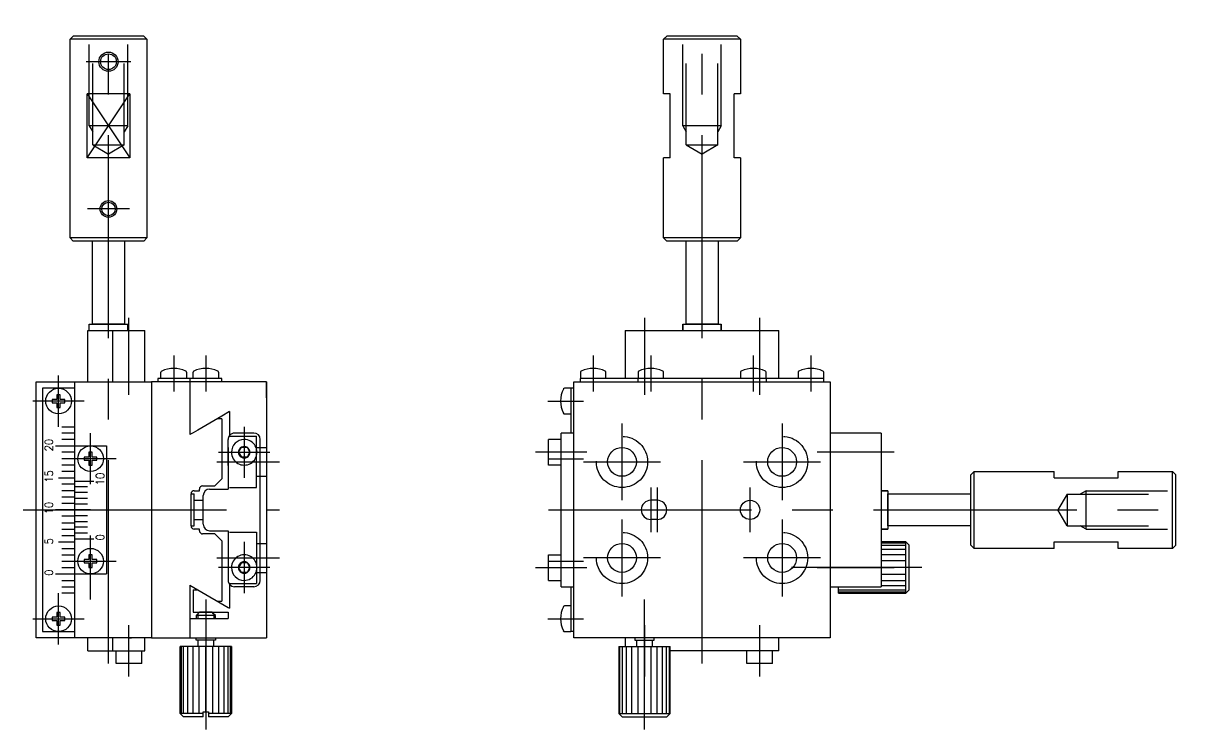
# Model space of a CAD drawing. Extents: x -137 to 251, y -90 to 135.
# Drawn here: x 68.7 to 250.8, y -34.3 to 76 of the extents above; entities that cross this region are included whole.
import ezdxf

# ---------------------------------------------------------------- set-up
doc = ezdxf.new("R2010")
doc.units = 0
doc.linetypes.add('CENTER', pattern=[50.8, 31.75, -6.35, 6.35, -6.35])
doc.linetypes.add('DASHED', pattern=[19.05, 12.7, -6.35])
doc.layers.get('0').update_dxf_attribs({"linetype": 'CONTINUOUS'})
doc.layers.add('CENTER', color=1, linetype='CENTER')
doc.styles.add('CONVERTER_1', font='txt.shx', dxfattribs={"width": 0.9})

msp = doc.modelspace()

# ---------------------------------------------------------------- linework, layer by layer
at = {"color": 7, "linetype": 'CONTINUOUS'}
for p, q in [((76.05, 73.5), (76.55, 74)), ((88.05, 73.5), (76.05, 73.5)), ((76.05, 66), (76.05, 73.5)), ((87.55, 74), (76.55, 74)), ((79.59, 74), (79.05, 74)), ((84.51, 74), (79.59, 74)), ((85.05, 74), (84.51, 74)), ((87.55, 74), (88.05, 73.5)), ((88.05, 73.5), (88.05, 66)), ((168.75, 73.5), (169.25, 74)), ((180.75, 73.5), (168.75, 73.5)), ((168.75, 66), (168.75, 73.5)), ((180.25, 74), (169.25, 74)), ((172.29, 74), (171.75, 74)), ((177.21, 74), (172.29, 74)), ((177.75, 74), (177.21, 74)), ((180.25, 74), (180.75, 73.5)), ((180.75, 73.5), (180.75, 66)), ((76.05, 42.5), (76.05, 66)), ((88.05, 66), (88.05, 42.5)), ((168.75, 65), (168.75, 66)), ((180.75, 66), (180.75, 65)), ((82.05, 65), (78.73, 65)), ((78.73, 55), (78.73, 65)), ((85.36, 65), (82.05, 65)), ((85.36, 65), (85.36, 55)), ((169.75, 65), (168.75, 65)), ((169.75, 55), (169.75, 65)), ((180.75, 65), (179.75, 65)), ((179.75, 55), (179.75, 65)), ((82.05, 55), (78.73, 55)), ((85.36, 55), (82.05, 55)), ((168.75, 42.5), (168.75, 55)), ((169.75, 55), (168.75, 55)), ((180.75, 55), (179.75, 55)), ((180.75, 55), (180.75, 42.5)), ((88.05, 42.5), (76.05, 42.5)), ((76.55, 42), (76.05, 42.5)), ((87.55, 42), (76.55, 42)), ((79.55, 29), (79.55, 42)), ((84.55, 42), (84.55, 29)), ((88.05, 42.5), (87.55, 42)), ((180.75, 42.5), (168.75, 42.5)), ((169.25, 42), (168.75, 42.5)), ((180.25, 42), (169.25, 42)), ((172.25, 29), (172.25, 42)), ((177.25, 42), (177.25, 29)), ((180.75, 42.5), (180.25, 42)), ((78.85, 28), (82.75, 28)), ((78.85, 20), (78.85, 28)), ((79.05, 29), (85.05, 29)), ((79.05, 29), (85.05, 29)), ((79.05, 28), (79.05, 29)), ((83.28, 29), (79.55, 29)), ((80.55, 29), (79.55, 29)), ((80.55, 29), (79.55, 29)), ((80.82, 29), (79.55, 29)), ((80.82, 29), (80.55, 29)), ((80.82, 29), (80.55, 29)), ((84.55, 29), (80.82, 29)), ((82.75, 20), (82.75, 28)), ((82.75, 28), (87.75, 28)), ((83.55, 29), (83.28, 29)), ((84.55, 29), (83.28, 29)), ((83.55, 29), (83.28, 29)), ((84.55, 29), (83.55, 29)), ((84.55, 29), (83.55, 29)), ((85.05, 28), (85.05, 29)), ((87.75, 20), (87.75, 28)), ((162.75, 28), (171.75, 28)), ((162.75, 28), (162.75, 20.5)), ((171.75, 29), (177.75, 29)), ((171.75, 29), (177.75, 29)), ((171.75, 29), (172.25, 29)), ((171.75, 28), (171.75, 29)), ((171.75, 28), (171.75, 29)), ((171.75, 29), (172.25, 29)), ((171.75, 29), (171.75, 28)), ((171.75, 29), (172.25, 29)), ((171.75, 29), (172.25, 29)), ((171.75, 29), (171.75, 28)), ((171.75, 28), (172.25, 28)), ((172.25, 29), (177.25, 29)), ((172.25, 29), (177.25, 29)), ((172.25, 29), (177.25, 29)), ((172.25, 29), (177.25, 29)), ((173.25, 29), (172.25, 29)), ((173.25, 29), (172.25, 29)), ((173.52, 29), (172.25, 29)), ((172.25, 28), (177.25, 28)), ((173.52, 29), (173.25, 29)), ((173.52, 29), (173.25, 29)), ((177.25, 29), (173.52, 29)), ((176.25, 29), (175.98, 29)), ((177.25, 29), (175.98, 29)), ((176.25, 29), (175.98, 29)), ((177.25, 29), (176.25, 29)), ((177.25, 29), (176.25, 29)), ((177.25, 29), (177.75, 29)), ((177.25, 29), (177.75, 29)), ((177.25, 29), (177.75, 29)), ((177.25, 29), (177.75, 29)), ((177.25, 28), (186.75, 28)), ((177.75, 28), (177.75, 29)), ((177.75, 28), (177.75, 29)), ((177.75, 29), (177.75, 28)), ((177.75, 29), (177.75, 28)), ((186.75, 20.5), (186.75, 28)), ((78.85, 20), (78.85, 22)), ((94.75, 20.5), (89.75, 20.5)), ((89.75, 20.5), (89.75, 20)), ((90.25, 20.5), (90.25, 21.49)), ((94.25, 21.49), (94.25, 20.5)), ((94.75, 20.5), (94.75, 20)), ((99.75, 20.5), (94.75, 20.5)), ((95.25, 20.5), (95.25, 21.49)), ((99.25, 21.49), (99.25, 20.5)), ((99.75, 20), (99.75, 20.5)), ((155.75, 21.49), (155.75, 20.5)), ((193.75, 20.5), (155.75, 20.5)), ((155.75, 20), (155.75, 20.5)), ((159.75, 20.5), (159.75, 21.49)), ((164.75, 21.49), (164.75, 20.5)), ((164.75, 20), (164.75, 20.5)), ((168.75, 20.5), (168.75, 21.49)), ((180.75, 21.49), (180.75, 20.5)), ((184.75, 20.5), (184.75, 21.49)), ((184.75, 20.5), (184.75, 20)), ((189.75, 21.49), (189.75, 20.5)), ((193.75, 20.5), (193.75, 21.49)), ((193.75, 20), (193.75, 20.5)), ((70.75, -20), (70.75, 20)), ((70.75, 20), (79.75, 20)), ((71.75, 19), (71.75, 0)), ((76.75, 19), (71.75, 19)), ((76.75, 20), (76.75, -20)), ((78.85, 20), (88.75, 20)), ((79.75, 20), (88.75, 20)), ((87.75, 20), (88.75, 20)), ((88.75, 20), (88.75, -20)), ((92.75, 20), (88.75, 20)), ((94.25, 20), (92.75, 20)), ((94.25, 20), (92.75, 20)), ((94.75, 20), (94.25, 20)), ((94.75, 20), (94.75, 11.77)), ((95.25, 20), (94.75, 20)), ((106.75, 20), (95.25, 20)), ((106.75, 20), (106.75, -17.5)), ((106.75, 17.5), (106.75, 20)), ((154.25, 19), (153.26, 19)), ((154.25, 19), (154.25, 12)), ((154.75, 19), (154.25, 19)), ((154.75, -20), (154.75, 20)), ((154.75, 20), (194.75, 20)), ((194.75, 20), (194.75, -20)), ((194.75, 20), (194.75, 20)), ((73.25, 17.25), (73.25, 16.75)), ((74, 17.25), (73.25, 17.25)), ((73.25, 16.75), (74, 16.75)), ((74, 18), (74, 17.25)), ((74.5, 18), (74, 18)), ((74, 16.75), (74, 16)), ((74.5, 17.25), (74.5, 18)), ((75.25, 17.25), (74.5, 17.25)), ((74.5, 16.75), (75.25, 16.75)), ((74.5, 16), (74.5, 16.75)), ((75.25, 16.75), (75.25, 17.25)), ((74, 16), (74.5, 16)), ((99.75, 14.66), (95.98, 12.48)), ((100.95, 15.35), (99.75, 14.66)), ((100.95, 15.35), (100.95, 11.6)), ((153.26, 15), (154.25, 15)), ((74.75, 13), (76.75, 13)), ((99.75, 14.23), (99.01, 14.23)), ((99.75, 14.23), (99.75, 4.85)), ((76.75, 12), (74.75, 12)), ((76.75, 11), (74.75, 11)), ((95.25, 12.06), (94.75, 11.77)), ((95.98, 12.48), (95.25, 12.06)), ((100.75, 6.96), (100.75, 11)), ((104.75, 12), (101.75, 12)), ((105.75, -11), (105.75, 11)), ((150.75, 7), (150.75, 11)), ((152.75, 11), (150.75, 11)), ((152.75, -11), (152.75, 12)), ((154.75, 12), (152.75, 12)), ((202.75, 12), (194.75, 12)), ((202.75, 12), (202.75, 3)), ((73.75, 10), (81.75, 10)), ((81.75, 10), (81.75, -10)), ((100.75, 9.75), (100.75, 3.25)), ((102.35, 9), (102.8, 9.78)), ((102.8, 9.78), (103.7, 9.78)), ((103.7, 9.78), (104.15, 9)), ((76.75, 9), (74.75, 9)), ((76.75, 8), (74.75, 8)), ((78.25, 8.25), (78.25, 7.75)), ((79, 8.25), (78.25, 8.25)), ((78.25, 7.75), (79, 7.75)), ((79, 9), (79, 8.25)), ((79, 9), (79, 8.25)), ((79.5, 9), (79, 9)), ((79.5, 9), (79, 9)), ((79, 7.75), (79, 7)), ((79, 7.75), (79, 7)), ((79.5, 8.25), (79.5, 9)), ((79.5, 8.25), (79.5, 9)), ((80.25, 8.25), (79.5, 8.25)), ((80.25, 8.25), (79.5, 8.25)), ((79.5, 7.75), (80.25, 7.75)), ((79.5, 7), (79.5, 7.75)), ((79.5, 7), (79.5, 7.75)), ((79.5, 7.75), (80.25, 7.75)), ((80.25, 7.75), (80.25, 8.25)), ((80.25, 7.75), (80.25, 8.25)), ((102.35, 9), (102.8, 8.22)), ((103.7, 8.22), (102.8, 8.22)), ((104.15, 9), (103.7, 8.22)), ((76.75, 7), (74.75, 7)), ((76.75, 6), (74.75, 6)), ((79, 7), (79.5, 7)), ((79, 7), (79.5, 7)), ((152.75, 7), (150.75, 7)), ((216.75, 5.5), (217.25, 6)), ((216.75, -5.5), (216.75, 5.5)), ((217.25, -6), (217.25, 6)), ((217.25, 6), (229.75, 6)), ((229.75, 5), (229.75, 6)), ((239.75, 6), (240.75, 6)), ((239.75, 5), (239.75, 6)), ((240.75, 6), (248.25, 6)), ((248.25, -6), (248.25, 6)), ((248.25, 6), (248.75, 5.5)), ((248.75, -5.5), (248.75, 5.5)), ((74.25, 5), (76.75, 5)), ((76.75, 4), (74.75, 4)), ((76.75, 4.5), (79.75, 4.5)), ((96.75, 3.75), (98.65, 3.75)), ((99.75, 4.85), (98.65, 3.75)), ((229.75, 5), (239.75, 5)), ((76.75, 3), (74.75, 3)), ((76.75, 2), (74.75, 2)), ((78.75, 3.6), (76.75, 3.6)), ((78.75, 2.7), (76.75, 2.7)), ((94.95, -2.5), (94.95, 2.5)), ((94.95, 2.5), (95.45, 2.5)), ((95.45, 3), (96.25, 3)), ((95.45, 1.5), (95.45, 2.5)), ((96.25, 3), (96.25, 3.25)), ((96.85, 1.5), (96.85, 2.25)), ((97.85, 3.25), (100.75, 3.25)), ((202.75, 3), (203.75, 3)), ((202.75, 3), (203.75, 3)), ((202.75, 3), (202.75, 2.5)), ((203.75, 3), (202.75, 3)), ((203.75, 3), (202.75, 3)), ((202.75, 2.5), (202.75, -2.5)), ((203.75, 3), (203.75, -3)), ((203.75, 3), (203.75, -3)), ((203.75, 3), (203.75, 2.5)), ((203.75, 3), (203.75, 2.5)), ((203.75, 3), (203.75, 2.5)), ((203.75, 3), (203.75, 2.5)), ((203.75, 2.5), (203.75, -2.5)), ((203.75, 2.5), (203.75, -2.5)), ((203.75, 2.5), (203.75, -2.5)), ((203.75, 2.5), (203.75, -2.5)), ((203.75, 1.5), (203.75, 2.5)), ((203.75, 1.5), (203.75, 2.5)), ((203.75, 1.23), (203.75, 2.5)), ((203.75, 2.5), (216.75, 2.5)), ((248.75, 2.46), (248.75, 3)), ((248.75, -2.46), (248.75, 2.46)), ((71.75, 0), (71.75, -19)), ((76.75, 0), (73.75, 0)), ((76.75, 1), (74.75, 1)), ((78.75, 1.8), (76.75, 1.8)), ((78.75, 0.9), (76.75, 0.9)), ((79.25, 0), (76.75, 0)), ((95.45, -1.5), (95.45, 1.5)), ((95.45, 1.5), (96.85, 1.5)), ((96.85, -1.5), (96.85, 1.5)), ((167.75, 1.5), (166.75, 1.5)), ((203.75, 1.23), (203.75, 1.5)), ((203.75, 1.23), (203.75, 1.5)), ((203.75, -2.5), (203.75, 1.23)), ((76.75, -1), (74.75, -1)), ((78.75, -0.9), (76.75, -0.9)), ((76.75, -1.8), (78.75, -1.8)), ((95.45, -1.5), (96.85, -1.5)), ((95.45, -2.5), (95.45, -1.5)), ((96.85, -2.25), (96.85, -1.5)), ((167.75, -1.5), (166.75, -1.5)), ((203.75, -1.5), (203.75, -1.23)), ((203.75, -2.5), (203.75, -1.23)), ((203.75, -1.5), (203.75, -1.23)), ((203.75, -2.5), (203.75, -1.5)), ((203.75, -2.5), (203.75, -1.5)), ((74.75, -2), (76.75, -2)), ((74.75, -3), (76.75, -3)), ((78.75, -2.7), (76.75, -2.7)), ((76.75, -3.6), (78.75, -3.6)), ((94.95, -2.5), (95.45, -2.5)), ((96.25, -3), (95.45, -3)), ((96.25, -3.25), (96.25, -3)), ((97.85, -3.25), (100.75, -3.25)), ((100.75, -3.25), (100.75, -11)), ((202.75, -2.5), (202.75, -12)), ((202.75, -3), (203.75, -3)), ((202.75, -3), (203.75, -3)), ((203.75, -3), (202.75, -3)), ((203.75, -3), (202.75, -3)), ((216.75, -2.5), (203.75, -2.5)), ((203.75, -2.5), (203.75, -3)), ((203.75, -2.5), (203.75, -3)), ((203.75, -2.5), (203.75, -3)), ((203.75, -2.5), (203.75, -3)), ((248.75, -3), (248.75, -2.46)), ((74.25, -5), (76.75, -5)), ((74.75, -4), (76.75, -4)), ((76.75, -4.5), (79.75, -4.5)), ((98.65, -3.75), (96.75, -3.75)), ((99.75, -4.85), (98.65, -3.75)), ((99.75, -4.85), (99.75, -14.23)), ((206.58, -5), (202.75, -5)), ((202.75, -5.14), (206.58, -5.14)), ((206.58, -13), (206.58, -5)), ((206.58, -5), (207.08, -5.5)), ((229.75, -5), (239.75, -5)), ((229.75, -6), (229.75, -5)), ((239.75, -6), (239.75, -5)), ((74.75, -6), (76.75, -6)), ((74.75, -7), (76.75, -7)), ((79, -7), (79, -7.75)), ((79.5, -7), (79, -7)), ((79.5, -7), (79, -7)), ((79, -7), (79, -7.75)), ((79.5, -7.75), (79.5, -7)), ((79.5, -7.75), (79.5, -7)), ((150.75, -11), (150.75, -7)), ((150.75, -7), (152.75, -7)), ((206.58, -5.54), (202.75, -5.54)), ((206.58, -6.17), (202.75, -6.17)), ((206.58, -7), (202.75, -7)), ((207.08, -12.5), (207.08, -5.5)), ((217.25, -6), (216.75, -5.5)), ((229.75, -6), (217.25, -6)), ((240.75, -6), (239.75, -6)), ((248.25, -6), (240.75, -6)), ((248.75, -5.5), (248.25, -6)), ((74.75, -8), (76.75, -8)), ((74.75, -9), (76.75, -9)), ((78.25, -7.75), (78.25, -8.25)), ((79, -7.75), (78.25, -7.75)), ((78.25, -8.25), (79, -8.25)), ((79, -8.25), (79, -9)), ((79, -8.25), (79, -9)), ((79, -9), (79.5, -9)), ((79, -9), (79.5, -9)), ((80.25, -7.75), (79.5, -7.75)), ((80.25, -7.75), (79.5, -7.75)), ((79.5, -8.25), (80.25, -8.25)), ((79.5, -9), (79.5, -8.25)), ((79.5, -9), (79.5, -8.25)), ((79.5, -8.25), (80.25, -8.25)), ((80.25, -8.25), (80.25, -7.75)), ((80.25, -8.25), (80.25, -7.75)), ((102.8, -8.22), (102.35, -9)), ((102.8, -9.78), (102.35, -9)), ((102.8, -8.22), (103.7, -8.22)), ((103.7, -8.22), (104.15, -9)), ((104.15, -9), (103.7, -9.78)), ((206.58, -7.96), (202.75, -7.96)), ((206.58, -9), (202.75, -9)), ((73.75, -10), (81.75, -10)), ((103.7, -9.78), (102.8, -9.78)), ((202.75, -10.04), (206.58, -10.04)), ((74.75, -11), (76.75, -11)), ((74.75, -12), (76.75, -12)), ((94.75, -11.77), (95.98, -12.48)), ((94.75, -11.77), (94.75, -16.52)), ((94.75, -11.89), (94.75, -20)), ((95.25, -12.48), (95.98, -12.48)), ((95.25, -12.48), (95.25, -15.98)), ((95.98, -12.48), (100.75, -15.23)), ((100.95, -11.6), (100.95, -15.35)), ((104.75, -12), (101.75, -12)), ((150.75, -11), (152.75, -11)), ((152.75, -12), (152.75, -11)), ((152.75, -12), (154.75, -12)), ((154.25, -12), (154.25, -19)), ((194.75, -12), (202.75, -12)), ((196.08, -13), (196.08, -12)), ((196.08, -12.46), (206.58, -12.46)), ((202.75, -11), (206.58, -11)), ((202.75, -11.83), (206.58, -11.83)), ((207.08, -12.5), (206.58, -13)), ((76.75, -13), (74.75, -13)), ((99.01, -14.23), (99.75, -14.23)), ((206.58, -12.86), (196.08, -12.86)), ((196.08, -13), (206.58, -13)), ((74.5, -16), (74, -16)), ((74, -16), (74, -16.75)), ((74.5, -16.75), (74.5, -16)), ((95.25, -15.98), (100.75, -15.98)), ((96.02, -16.21), (95.75, -16.48)), ((96.25, -15.98), (96.02, -16.21)), ((98.25, -15.98), (96.25, -15.98)), ((97.25, -15.98), (98.25, -15.98)), ((98.47, -16.21), (98.25, -15.98)), ((98.75, -16.48), (98.47, -16.21)), ((100.75, -15.23), (100.95, -15.35)), ((100.75, -15.98), (100.75, -16.98)), ((154.25, -15), (153.26, -15)), ((74, -16.75), (73.25, -16.75)), ((73.25, -16.75), (73.25, -17.25)), ((73.25, -17.25), (74, -17.25)), ((74, -17.25), (74, -18)), ((74, -18), (74.5, -18)), ((75.25, -16.75), (74.5, -16.75)), ((74.5, -18), (74.5, -17.25)), ((74.5, -17.25), (75.25, -17.25)), ((75.25, -17.25), (75.25, -16.75)), ((94.75, -16.98), (100.75, -16.98)), ((95.75, -16.48), (95.75, -16.98)), ((98.75, -16.48), (95.75, -16.48)), ((98.75, -16.98), (98.75, -16.48)), ((106.75, -17.5), (106.75, -20)), ((79.75, -20), (70.75, -20)), ((71.75, -19), (76.75, -19)), ((85.25, -20), (78.85, -20)), ((78.85, -22), (78.85, -20)), ((78.85, -22), (78.85, -20)), ((88.75, -20), (79.75, -20)), ((82.75, -22), (82.75, -20)), ((87.75, -20), (85.05, -20)), ((85.25, -20), (85.25, -20)), ((86.05, -20), (85.35, -20)), ((85.35, -20), (85.65, -20)), ((87.75, -22), (87.75, -20)), ((88.75, -20), (87.75, -20)), ((88.75, -20), (94.75, -20)), ((94.75, -20), (95.25, -20)), ((94.75, -20), (95.25, -20)), ((95.25, -20), (106.75, -20)), ((95.75, -20.32), (95.75, -20)), ((98.75, -20), (98.75, -20.32)), ((153.26, -19), (154.25, -19)), ((154.75, -19), (154.25, -19)), ((194.75, -20), (154.75, -20)), ((162.75, -20), (162.75, -21.32)), ((164.25, -20), (164.25, -20.32)), ((167.25, -20.32), (167.25, -20)), ((186.75, -22), (186.75, -20)), ((93.25, -31.82), (93.25, -21.32)), ((93.38, -21.32), (93.25, -21.32)), ((93.38, -21.32), (93.38, -31.82)), ((96.02, -21.32), (93.38, -21.32)), ((93.78, -31.82), (93.78, -21.32)), ((94.42, -31.82), (94.42, -21.32)), ((95.25, -31.82), (95.25, -21.32)), ((98.75, -20.32), (95.75, -20.32)), ((96.02, -20.32), (96.02, -21.32)), ((97.25, -21.32), (96.02, -21.32)), ((96.21, -31.82), (96.21, -21.32)), ((97.25, -31.52), (97.25, -21.32)), ((98.47, -21.32), (97.25, -21.32)), ((98.28, -21.32), (98.28, -31.82)), ((98.47, -20.32), (98.47, -21.32)), ((101.25, -21.32), (98.47, -21.32)), ((99.25, -21.32), (99.25, -31.82)), ((100.08, -21.32), (100.08, -31.82)), ((100.71, -21.32), (100.71, -31.82)), ((101.11, -31.82), (101.11, -21.32)), ((101.25, -21.32), (101.25, -31.82)), ((161.75, -21.32), (161.75, -31.82)), ((161.75, -21.32), (164.53, -21.32)), ((161.89, -31.82), (161.89, -21.32)), ((162.29, -21.32), (162.29, -31.82)), ((162.92, -21.32), (162.92, -31.82)), ((163.75, -21.32), (163.75, -31.82)), ((164.25, -20.32), (167.25, -20.32)), ((164.53, -20.32), (164.53, -21.32)), ((164.53, -21.32), (165.75, -21.32)), ((164.72, -21.32), (164.72, -31.82)), ((165.75, -31.82), (165.75, -21.32)), ((165.75, -21.32), (166.98, -21.32)), ((166.79, -31.82), (166.79, -21.32)), ((166.98, -20.32), (166.98, -21.32)), ((166.98, -21.32), (169.62, -21.32)), ((167.75, -31.82), (167.75, -21.32)), ((168.58, -31.82), (168.58, -21.32)), ((169.22, -31.82), (169.22, -21.32)), ((169.62, -21.32), (169.62, -31.82)), ((169.62, -21.32), (169.75, -21.32)), ((169.75, -31.82), (169.75, -21.32)), ((78.85, -22), (85.25, -22)), ((83.25, -24), (83.25, -22)), ((85.25, -22), (87.75, -22)), ((87.25, -24), (87.25, -22)), ((185.75, -22), (169.75, -22)), ((181.75, -24), (181.75, -22)), ((186.75, -22), (185.75, -22)), ((185.75, -24), (185.75, -22)), ((85.25, -24), (83.25, -24)), ((87.25, -24), (85.25, -24)), ((185.75, -24), (181.75, -24)), ((96.85, -31.82), (93.25, -31.82)), ((93.25, -31.82), (93.75, -32.32)), ((96.85, -32.32), (93.75, -32.32)), ((96.85, -32.32), (96.85, -31.52)), ((96.85, -31.52), (97.25, -31.52)), ((97.25, -31.52), (97.65, -31.52)), ((97.65, -31.52), (97.65, -32.32)), ((101.25, -31.82), (97.65, -31.82)), ((100.75, -32.32), (97.65, -32.32)), ((100.75, -32.32), (101.25, -31.82)), ((161.75, -31.82), (169.75, -31.82)), ((162.25, -32.32), (161.75, -31.82)), ((162.25, -32.32), (169.25, -32.32)), ((169.75, -31.82), (169.25, -32.32))]:
    msp.add_line(p, q, dxfattribs=at)
at = {"color": 3, "linetype": 'DASHED'}
for p, q in [((79.05, 60), (79.05, 74)), ((79.59, 57), (79.59, 74)), ((84.51, 57), (84.51, 74)), ((85.05, 60), (85.05, 74)), ((171.75, 60), (171.75, 74)), ((172.29, 57), (172.29, 74)), ((177.21, 57), (177.21, 74)), ((177.75, 60), (177.75, 74)), ((85.05, 60), (79.05, 60)), ((79.05, 60), (79.59, 59.06)), ((85.05, 60), (84.51, 59.06)), ((177.75, 60), (171.75, 60)), ((171.75, 60), (172.29, 59.06)), ((177.75, 60), (177.21, 59.06)), ((79.59, 57), (84.51, 57)), ((79.59, 57), (82.05, 55.58)), ((84.51, 57), (82.05, 55.58)), ((172.29, 57), (177.21, 57)), ((172.29, 57), (174.75, 55.58)), ((177.21, 57), (174.75, 55.58)), ((100.95, 11.5), (105.15, 11.5)), ((105.15, 3.5), (105.15, 11.5)), ((105.15, 9.75), (106.75, 9.75)), ((105.15, 5.25), (106.75, 5.25)), ((100.95, 3.5), (105.15, 3.5)), ((231.75, 2.46), (230.33, 0)), ((231.75, 2.46), (248.75, 2.46)), ((231.75, 2.46), (231.75, -2.46)), ((234.75, 3), (233.82, 2.46)), ((234.75, -3), (234.75, 3)), ((234.75, 3), (248.75, 3)), ((231.75, -2.46), (230.33, 0)), ((100.95, -3.5), (105.15, -3.5)), ((105.15, -3.5), (105.15, -11.5)), ((231.75, -2.46), (248.75, -2.46)), ((234.75, -3), (233.82, -2.46)), ((234.75, -3), (248.75, -3)), ((105.15, -5.25), (106.75, -5.25)), ((105.15, -9.75), (106.75, -9.75)), ((100.95, -11.5), (105.15, -11.5))]:
    msp.add_line(p, q, dxfattribs=at)
at = {"color": 3, "linetype": 'CONTINUOUS'}
for p, q in [((78.73, 55), (85.36, 65)), ((78.73, 65), (85.36, 55)), ((96.02, -16.21), (96.02, -16.98)), ((98.48, -16.21), (98.48, -16.98))]:
    msp.add_line(p, q, dxfattribs=at)
for centre, radius in [((82.05, 70), 1.5), ((82.05, 47), 1.3)]:
    msp.add_circle(centre, radius, dxfattribs=at)
at = {"color": 7, "linetype": 'CONTINUOUS'}
for centre, radius in [((82.05, 70), 1.23), ((82.05, 47), 1.06), ((74.25, 17), 2), ((79.25, 8), 2), ((162.25, 7.5), 2.25), ((187.25, 7.5), 2.25), ((182.25, 0), 1.5), ((162.25, -7.5), 2.25), ((187.25, -7.5), 2.25), ((79.25, -8), 2), ((74.25, -17), 2)]:
    msp.add_circle(centre, radius, dxfattribs=at)
at = {"color": 3, "linetype": 'DASHED'}
for centre in [(162.25, 7.5), (187.25, 7.5), (162.25, -7.5), (187.25, -7.5)]:
    msp.add_circle(centre, 4, dxfattribs=at)
at = {"color": 7, "linetype": 'CONTINUOUS'}
for centre, radius, start, end in [((92.25, 17.75), 4.35, 64.3284, 115.6716), ((97.25, 17.75), 4.35, 64.3284, 115.6716), ((157.75, 17.75), 4.35, 64.3284, 115.6716), ((166.75, 17.75), 4.35, 64.3284, 115.6716), ((182.75, 17.75), 4.35, 64.3284, 115.6716), ((191.75, 17.75), 4.35, 64.3284, 115.6716), ((90.45, 21.49), 0.2, 115.6716, 180), ((94.05, 21.49), 0.2, 360, 64.3284), ((95.45, 21.49), 0.2, 115.6716, 180), ((99.05, 21.49), 0.2, 360, 64.3284), ((155.95, 21.49), 0.2, 115.6716, 180), ((159.55, 21.49), 0.2, 0, 64.3284), ((164.95, 21.49), 0.2, 115.6716, 180), ((168.55, 21.49), 0.2, 0, 64.3284), ((180.95, 21.49), 0.2, 115.6716, 180), ((184.55, 21.49), 0.2, 360, 64.3284), ((189.95, 21.49), 0.2, 115.6716, 180), ((193.55, 21.49), 0.2, 360, 64.3284), ((157.01, 17), 4.35, 154.3284, 205.6716), ((153.26, 18.8), 0.2, 90, 154.3284), ((153.26, 15.2), 0.2, 205.6716, 270), ((101.75, 11), 1, 143.1301, 180), ((101.75, 11), 1, 90, 143.1301), ((103.25, 9), 2, 90, 180), ((103.25, 9), 2, 60, 90), ((104.75, 11), 1, 0, 90), ((103.25, 9), 0.9, 120, 180), ((103.25, 9), 0.9, 60, 120), ((103.25, 9), 0.9, 0, 60), ((103.25, 9), 2, 0, 60), ((103.25, 9), 2, 180, 240), ((103.25, 9), 0.9, 180, 240), ((103.25, 9), 0.9, 240, 300), ((103.25, 9), 0.9, 300, 0), ((103.25, 9), 2, 300, 0), ((103.25, 9), 2, 240, 300), ((96.75, 3.25), 0.5, 90, 180), ((95.45, 2.5), 0.5, 90, 180), ((97.85, 2.25), 1, 90, 180), ((166.75, 0), 1.5, 90, 270), ((167.75, 0), 1.5, 270, 90), ((95.45, -2.5), 0.5, 180, 270), ((96.75, -3.25), 0.5, 180, 270), ((97.85, -2.25), 1, 180, 270), ((103.25, -9), 2, 120, 180), ((103.25, -9), 2, 60, 120), ((103.25, -9), 2, 0, 60), ((103.25, -9), 2, 180, 270), ((103.25, -9), 0.9, 120, 180), ((103.25, -9), 0.9, 180, 240), ((103.25, -9), 0.9, 60, 120), ((103.25, -9), 0.9, 0, 60), ((103.25, -9), 0.9, 300, 0), ((103.25, -9), 2, 300, 0), ((103.25, -9), 0.9, 240, 270), ((103.25, -9), 0.9, 270, 300), ((103.25, -9), 2, 270, 300), ((101.75, -11), 1, 180, 216.8699), ((101.75, -11), 1, 216.8699, 270), ((104.75, -11), 1, 270, 0), ((157.01, -17), 4.35, 154.3284, 205.6716), ((153.26, -15.2), 0.2, 90, 154.3284), ((153.26, -18.8), 0.2, 205.6716, 270)]:
    msp.add_arc(centre, radius, start, end, dxfattribs=at)
at = {"layer": 'CENTER', "color": 1, "linetype": 'CENTER'}
for p, q in [((82.05, -24), (82.05, 76)), ((174.75, -24), (174.75, 76)), ((85.55, 70), (78.55, 70)), ((85.35, 47), (78.75, 47)), ((85.25, 18), (85.25, 30)), ((165.75, 30), (165.75, 18)), ((183.75, 18), (183.75, 30)), ((92.25, 24.1), (92.25, 18.5)), ((97.25, 24.1), (97.25, 18.5)), ((157.75, 24.1), (157.75, 18.5)), ((166.75, 24.1), (166.75, 18.5)), ((182.75, 24.1), (182.75, 18.5)), ((191.75, 24.1), (191.75, 18.5)), ((74.25, 13), (74.25, 21)), ((78.25, 17), (70.25, 17)), ((150.65, 17), (156.25, 17)), ((103.25, 13), (103.25, 5)), ((162.25, 1.5), (162.25, 13.5)), ((187.25, 13.5), (187.25, 1.5)), ((79.25, 4), (79.25, 12)), ((83.25, 8), (75.25, 8)), ((98.95, 7.5), (108.75, 7.5)), ((99.25, 9), (107.25, 9)), ((156.75, 9), (148.75, 9)), ((150.65, 8), (156.25, 8)), ((156.25, 7.5), (168.25, 7.5)), ((181.25, 7.5), (193.25, 7.5)), ((204.75, 9), (192.75, 9)), ((166.75, 3.5), (166.75, -3.5)), ((167.75, 3.5), (167.75, -3.5)), ((182.25, -3.5), (182.25, 3.5)), ((68.75, 0), (108.75, 0)), ((150.75, 0), (250.75, 0)), ((162.25, -13.5), (162.25, -1.5)), ((187.25, -1.5), (187.25, -13.5)), ((79.25, -14), (79.25, -4)), ((103.25, -5), (103.25, -13)), ((103.25, -7), (103.25, -11)), ((75.25, -8), (83.25, -8)), ((77.25, -8), (81.25, -8)), ((98.95, -7.5), (108.75, -7.5)), ((107.25, -9), (99.25, -9)), ((148.75, -9), (156.75, -9)), ((150.65, -8), (156.25, -8)), ((168.25, -7.5), (156.25, -7.5)), ((193.25, -7.5), (181.25, -7.5)), ((209.08, -9), (188.74, -9)), ((192.75, -9), (204.75, -9)), ((74.25, -21), (74.25, -13)), ((97.25, -13.98), (97.25, -34.32)), ((165.75, -34.32), (165.75, -13.98)), ((70.25, -17), (78.25, -17)), ((85.25, -26), (85.25, -18)), ((150.65, -17), (156.25, -17)), ((165.75, -18), (165.75, -26)), ((183.75, -26), (183.75, -18))]:
    msp.add_line(p, q, dxfattribs=at)

# ---------------------------------------------------------------- texts
at = {"color": 7, "linetype": 'CONTINUOUS', "style": 'CONVERTER_1', "width": 0.9}
for s, height, p in [('20', 1.25, (73.37, 9.16)), ('15', 1.25, (73.37, 4.25)), ('10', 1.3, (81.4, 3.82)), ('10', 1.25, (73.37, -0.66)), ('5', 1.25, (73.37, -5.37)), ('0', 1.3, (81.4, -4.79)), ('0', 1.25, (73.37, -10.28))]:
    msp.add_text(s, height=height, rotation=90, dxfattribs=at).set_placement(p)

doc.saveas('drawing.dxf')
